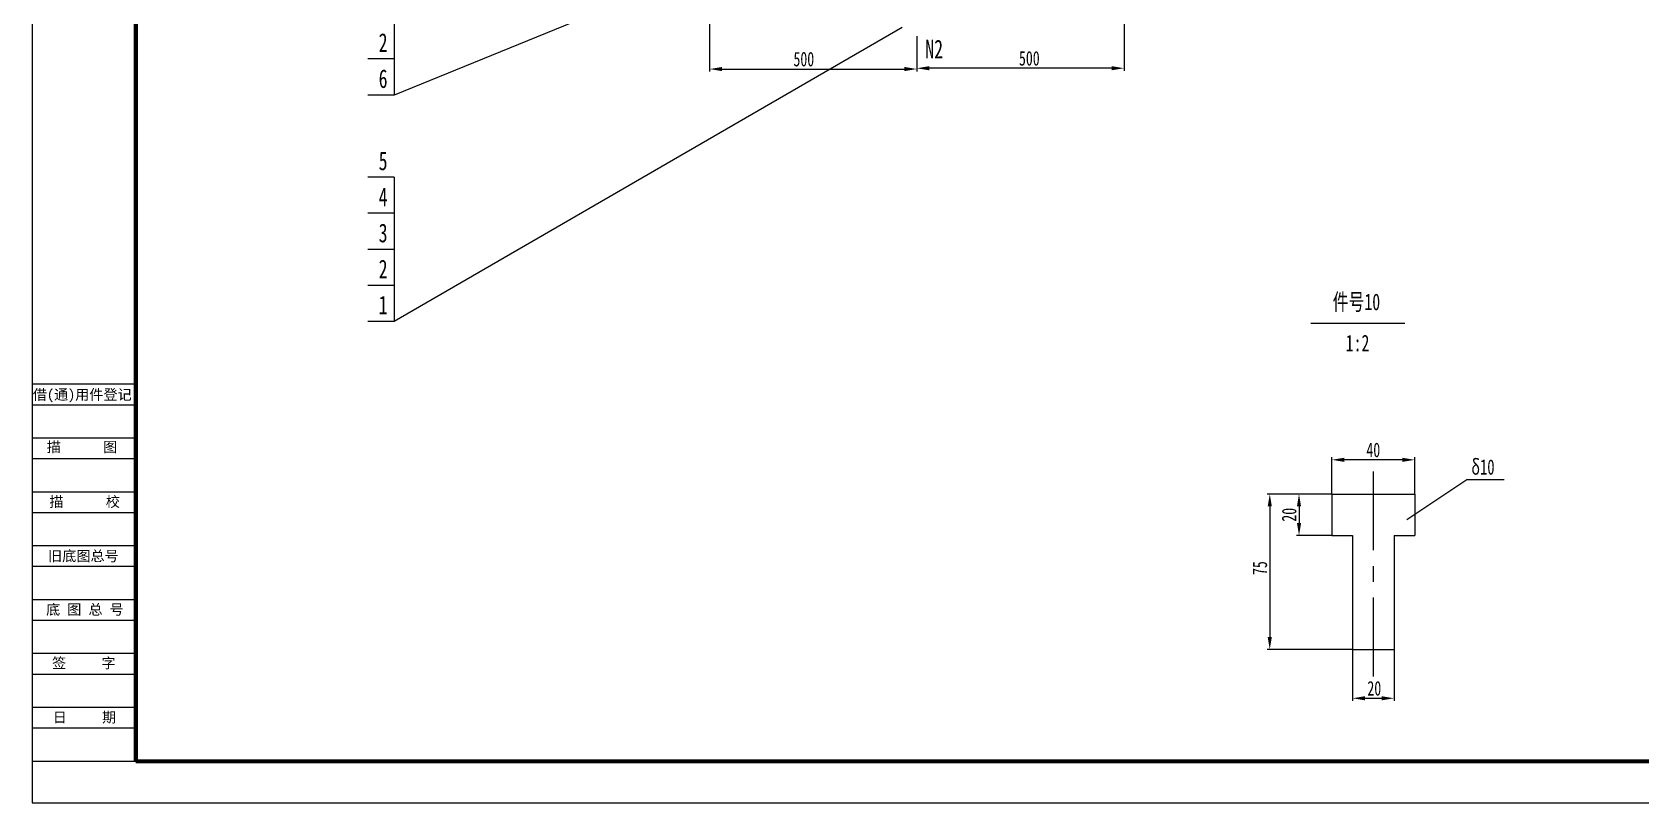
# Model space of a CAD drawing. Extents: x -71325 to -43928, y 2975 to 11014.
# Drawn here: x -71325 to -67443, y 2975 to 4834 of the extents above; entities that cross this region are included whole.
import ezdxf

# ---------------------------------------------------------------- set-up
doc = ezdxf.new("R2010")
doc.units = 0
doc.header["$MEASUREMENT"] = 0
doc.linetypes.add('CENTER', pattern=[50.8, 31.75, -6.35, 6.35, -6.35])
doc.layers.get('0').update_dxf_attribs({"linetype": 'CONTINUOUS'})
doc.layers.get('DEFPOINTS').update_dxf_attribs({"linetype": 'CONTINUOUS'})
doc.layers.add('LAYER1', color=3, linetype='CONTINUOUS')
doc.layers.add('LAYER2', color=1, linetype='CENTER')
doc.styles.get("Standard").update_dxf_attribs({"font": 'txt.shx', "width": 0.7})
doc.styles.add('STYLE1', font='SIMFANG.TTF', dxfattribs={"width": 0.7, "height": 35})
doc.dimstyles.get("Standard").update_dxf_attribs({"dimtxt": 0.18, "dimasz": 0.18, "dimexe": 0.18, "dimexo": 0.0625, "dimgap": 0.09, "dimtad": 0, "dimtih": 1, "dimtoh": 1, "dimdec": 4, "dimzin": 0, "dimdsep": 46, "dimtxsty": 'Standard', "dimcen": 0.09, "dimadec": 0, "dimazin": 0, "dimtfac": 1, "dimtdec": 4, "dimtofl": 0, "dimtmove": 0, "dimatfit": 3, "dimfxl": 0, "dimtolj": 1, "dimtzin": 0, "dimarcsym": 0})

# ---------------------------------------------------------------- blocks, each defined once
blk = doc.blocks.new('*D92')
at = {"layer": 'DEFPOINTS', "color": 0}
for p in [(-68188.2, 3802.3), (-68188.2, 3719.7), (-67988.2, 3719.7)]:
    blk.add_point(p, dxfattribs=at)
at = {"layer": 'LAYER1', "color": 0, "lineweight": -2}
for p, q in [((-68188.2, 3719.7), (-68188.2, 3808.6)), ((-67988.2, 3719.7), (-67988.2, 3808.6)), ((-68018.2, 3802.3), (-68158.2, 3802.3))]:
    blk.add_line(p, q, dxfattribs=at)
at = {"layer": 'LAYER1', "color": 0}
for points in [[(-68158.2, 3807.3), (-68158.2, 3797.3), (-68188.2, 3802.3)], [(-68018.2, 3807.3), (-68018.2, 3797.3), (-67988.2, 3802.3)]]:
    blk.add_solid(points, dxfattribs=at)
at = {"layer": 'LAYER1', "color": 0, "insert": (-68088.2, 3826.1), "char_height": 35, "attachment_point": 5, "style": 'STYLE1'}
blk.add_mtext('\\A1;40', dxfattribs=at)
blk = doc.blocks.new('*D94')
at = {"layer": 'DEFPOINTS', "color": 0}
for p in [(-68188.2, 3719.7), (-68338.1, 3344.7), (-68138.2, 3344.7)]:
    blk.add_point(p, dxfattribs=at)
at = {"layer": 'LAYER1', "color": 0, "lineweight": -2}
for p, q in [((-68188.2, 3719.7), (-68344.4, 3719.7)), ((-68338.1, 3689.7), (-68338.1, 3374.7)), ((-68138.2, 3344.7), (-68344.4, 3344.7))]:
    blk.add_line(p, q, dxfattribs=at)
at = {"layer": 'LAYER1', "color": 0}
for points in [[(-68343.1, 3689.7), (-68333.1, 3689.7), (-68338.1, 3719.7)], [(-68343.1, 3374.7), (-68333.1, 3374.7), (-68338.1, 3344.7)]]:
    blk.add_solid(points, dxfattribs=at)
at = {"layer": 'LAYER1', "color": 0, "insert": (-68361.9, 3541), "char_height": 35, "attachment_point": 5, "rotation": 90, "style": 'STYLE1'}
blk.add_mtext('\\A1;75', dxfattribs=at)
blk = doc.blocks.new('*D93')
at = {"layer": 'DEFPOINTS', "color": 0}
for p in [(-68138.2, 3482.2), (-68038.2, 3482.2), (-68038.2, 3226.9)]:
    blk.add_point(p, dxfattribs=at)
at = {"layer": 'LAYER1', "color": 0, "lineweight": -2}
for p, q in [((-68138.2, 3482.2), (-68138.2, 3220.7)), ((-68038.2, 3482.2), (-68038.2, 3220.7)), ((-68108.2, 3226.9), (-68068.2, 3226.9))]:
    blk.add_line(p, q, dxfattribs=at)
at = {"layer": 'LAYER1', "color": 0}
for points in [[(-68108.2, 3231.9), (-68108.2, 3221.9), (-68138.2, 3226.9)], [(-68068.2, 3231.9), (-68068.2, 3221.9), (-68038.2, 3226.9)]]:
    blk.add_solid(points, dxfattribs=at)
at = {"layer": 'LAYER1', "color": 0, "insert": (-68085.8, 3250.7), "char_height": 35, "attachment_point": 5, "style": 'STYLE1'}
blk.add_mtext('\\A1;20', dxfattribs=at)
blk = doc.blocks.new('*D98')
at = {"layer": 'DEFPOINTS', "color": 0}
for p in [(-68188.2, 3719.7), (-68267.5, 3619.7), (-68188.2, 3619.7)]:
    blk.add_point(p, dxfattribs=at)
at = {"layer": 'LAYER1', "color": 0, "lineweight": -2}
for p, q in [((-68188.2, 3719.7), (-68273.7, 3719.7)), ((-68267.5, 3689.7), (-68267.5, 3649.7)), ((-68188.2, 3619.7), (-68273.7, 3619.7))]:
    blk.add_line(p, q, dxfattribs=at)
at = {"layer": 'LAYER1', "color": 0}
for points in [[(-68272.5, 3689.7), (-68262.5, 3689.7), (-68267.5, 3719.7)], [(-68272.5, 3649.7), (-68262.5, 3649.7), (-68267.5, 3619.7)]]:
    blk.add_solid(points, dxfattribs=at)
at = {"layer": 'LAYER1', "color": 0, "insert": (-68291.2, 3669.7), "char_height": 35, "attachment_point": 5, "rotation": 90, "style": 'STYLE1'}
blk.add_mtext('\\A1;20', dxfattribs=at)
blk = doc.blocks.new('*D106')
at = {"layer": 'DEFPOINTS', "color": 0}
for p in [(-69689.8, 4960.6), (-69189.8, 4824.4), (-69189.8, 4745.3)]:
    blk.add_point(p, dxfattribs=at)
at = {"layer": 'LAYER1', "color": 0, "lineweight": -2}
for p, q in [((-69689.8, 4960.6), (-69689.8, 4739.1)), ((-69189.8, 4824.4), (-69189.8, 4739.1)), ((-69659.8, 4745.3), (-69219.8, 4745.3))]:
    blk.add_line(p, q, dxfattribs=at)
at = {"layer": 'LAYER1', "color": 0}
for points in [[(-69659.8, 4750.3), (-69659.8, 4740.3), (-69689.8, 4745.3)], [(-69219.8, 4750.3), (-69219.8, 4740.3), (-69189.8, 4745.3)]]:
    blk.add_solid(points, dxfattribs=at)
at = {"layer": 'LAYER1', "color": 0, "insert": (-69462.5, 4769.1), "char_height": 35, "attachment_point": 5, "style": 'STYLE1'}
blk.add_mtext('\\A1;500', dxfattribs=at)
blk = doc.blocks.new('*D117')
at = {"layer": 'DEFPOINTS', "color": 0}
for p in [(-68689.8, 4960.6), (-69189.8, 4772), (-69189.8, 4747.3)]:
    blk.add_point(p, dxfattribs=at)
at = {"layer": 'LAYER1', "color": 0, "lineweight": -2}
for p, q in [((-68689.8, 4960.6), (-68689.8, 4741)), ((-69189.8, 4772), (-69189.8, 4741)), ((-68719.8, 4747.3), (-69159.8, 4747.3))]:
    blk.add_line(p, q, dxfattribs=at)
at = {"layer": 'LAYER1', "color": 0}
for points in [[(-69159.8, 4752.3), (-69159.8, 4742.3), (-69189.8, 4747.3)], [(-68719.8, 4752.3), (-68719.8, 4742.3), (-68689.8, 4747.3)]]:
    blk.add_solid(points, dxfattribs=at)
at = {"layer": 'LAYER1', "color": 0, "insert": (-68918.3, 4771), "char_height": 35, "attachment_point": 5, "style": 'STYLE1'}
blk.add_mtext('\\A1;500', dxfattribs=at)

msp = doc.modelspace()

# ---------------------------------------------------------------- linework, layer by layer
for p, q in [((-68188.17897, 3719.67681), (-67988.17897, 3719.67681)), ((-68188.17897, 3719.67681), (-68188.17897, 3619.67681)), ((-67988.17897, 3719.67681), (-67988.17897, 3619.67681)), ((-68188.17897, 3619.67681), (-68138.17897, 3619.67681)), ((-68138.17897, 3619.67681), (-68138.17897, 3344.67681)), ((-68038.17897, 3619.67681), (-68038.17897, 3344.67681)), ((-68038.17897, 3619.67681), (-67988.17897, 3619.67681)), ((-68138.17897, 3344.67681), (-68038.17897, 3344.67681))]:
    msp.add_line(p, q)
at = {"const_width": 10}
for points in [[(-71074.63823, 8814.5732), (-71074.63823, 3074.5732)], [(-71074.63823, 3074.5732), (-63014.63823, 3074.5732)]]:
    msp.add_lwpolyline(points, dxfattribs=at)
at = {"layer": 'LAYER1'}
for p, q in [((-71324.63823, 8914.5732), (-71324.63823, 2974.5732)), ((-69729.58027, 4976.59812), (-70451.08436, 4682.61126)), ((-70451.08436, 4943.49304), (-70451.08436, 4682.61126)), ((-69224.83027, 4845.50279), (-70451.08436, 4136.2464)), ((-70451.08436, 4769.57185), (-70514.46857, 4769.57185)), ((-70451.08436, 4682.61126), (-70514.46857, 4682.61126)), ((-70451.08436, 4484.08877), (-70514.46857, 4484.08877)), ((-70451.08436, 4484.08877), (-70451.08436, 4136.2464)), ((-70451.08436, 4397.12818), (-70514.46857, 4397.12818)), ((-70451.08436, 4310.16758), (-70514.46857, 4310.16758)), ((-70451.08436, 4223.20699), (-70514.46857, 4223.20699)), ((-70451.08436, 4136.2464), (-70514.46857, 4136.2464)), ((-68012.12562, 4131.32915), (-68239.07479, 4131.33113)), ((-71074.63823, 3984.5732), (-71324.63823, 3984.5732)), ((-71074.63823, 3934.5732), (-71324.63823, 3934.5732)), ((-71074.63823, 3854.5732), (-71324.63823, 3854.5732)), ((-71074.63823, 3804.5732), (-71324.63823, 3804.5732)), ((-68007.22473, 3658.22362), (-67862.49633, 3754.81384)), ((-67862.49633, 3754.81384), (-67772.53982, 3754.81384)), ((-71074.63823, 3724.5732), (-71324.63823, 3724.5732)), ((-71074.63823, 3674.5732), (-71324.63823, 3674.5732)), ((-71074.63823, 3594.5732), (-71324.63823, 3594.5732)), ((-71074.63823, 3544.5732), (-71324.63823, 3544.5732)), ((-71074.63823, 3464.5732), (-71324.63823, 3464.5732)), ((-71074.63823, 3414.5732), (-71324.63823, 3414.5732)), ((-71074.63823, 3334.5732), (-71324.63823, 3334.5732)), ((-71074.63823, 3284.5732), (-71324.63823, 3284.5732)), ((-71074.63823, 3204.5732), (-71324.63823, 3204.5732)), ((-71074.63823, 3154.5732), (-71324.63823, 3154.5732)), ((-71074.63823, 3074.5732), (-71324.63823, 3074.5732)), ((-71324.63823, 2974.5732), (-62914.63823, 2974.5732))]:
    msp.add_line(p, q, dxfattribs=at)
at = {"layer": 'LAYER2', "ltscale": 6}
msp.add_line((-68088.17897, 3774.49885), (-68088.17897, 3276.739), dxfattribs=at)

# ---------------------------------------------------------------- texts
at = {"layer": 'LAYER1', "style": 'STYLE1', "width": 0.7}
msp.add_text('件号10', height=40, dxfattribs=at).set_placement((-68186.16116, 4163.46375))
at = {"layer": 'LAYER1', "style": 'STYLE1'}
for s, p in [('借(通)用件登记', (-71323.0412, 3947.3142)), ('描      图', (-71289.50403, 3820.98256)), ('描      校', (-71283.11593, 3688.57925)), ('旧底图总号', (-71286.31001, 3557.77117)), ('底 图 总 号', (-71291.10106, 3428.55832)), ('签     字', (-71276.72796, 3299.34545)), ('日     期', (-71275.13093, 3168.53735))]:
    msp.add_text(s, height=25, dxfattribs=at).set_placement(p)
at = {"layer": 'LAYER1', "attachment_point": 1, "style": 'STYLE1'}
for s, insert, char_height, width in [('2', (-70488.46872, 4831.68653), 45, 185.26797), ('N2', (-69169.35216, 4815.94394), 45, 288.9064185), ('6', (-70488.46872, 4744.72594), 45, 185.26797), ('5', (-70488.46872, 4546.20345), 45, 185.26797), ('4', (-70488.46872, 4459.24286), 45, 185.26797), ('3', (-70488.46872, 4372.28227), 45, 185.26797), ('2', (-70488.46872, 4285.32167), 45, 185.26797), ('1', (-70488.46872, 4198.36108), 45, 185.26797), ('1:2', (-68154.87866, 4104.19963), 40, 334.3839497), ('δ10', (-67851.70157, 3803.46669), 37, 143.9304)]:
    msp.add_mtext(s, dxfattribs=dict(at, insert=insert, char_height=char_height, width=width))

# ---------------------------------------------------------------- dimensions: what is measured, and where the dimension line sits
at = {"layer": 'LAYER1'}
for base, p1, p2, picture, middle in [((-69189.83027, 4745.30278), (-69689.83027, 4960.64431), (-69189.83027, 4824.42919), '*D106', (-69462.50564, 4745.30278)), ((-69189.83027, 4747.25816), (-68689.83027, 4960.64431), (-69189.83027, 4771.97107), '*D117', (-68918.27488, 4747.25816))]:
    dim = msp.add_linear_dim(base=base, p1=p1, p2=p2, dimstyle='Standard', override={"dimscale": 10, "dimtxt": 3.5, "dimasz": 3, "dimexe": 0.625, "dimexo": 0, "dimgap": 0.625, "dimtad": 1, "dimtih": 0, "dimzin": 8, "dimtxsty": 'STYLE1', "dimcen": 2.5, "dimtofl": 1, "dimatfit": 2}, dxfattribs=at)
    dim.commit()
    dim.dimension.update_dxf_attribs({"geometry": picture, "text_midpoint": middle, "dimtype": 160})
for base, p1, p2, text, picture, middle in [((-68188.17897, 3802.33643), (-67988.17897, 3719.67681), (-68188.17897, 3719.67681), '40', '*D92', (-68088.17897, 3802.33643)), ((-68038.17897, 3226.93494), (-68138.17897, 3482.17681), (-68038.17897, 3482.17681), '20', '*D93', (-68085.78536, 3226.93494))]:
    dim = msp.add_linear_dim(base=base, p1=p1, p2=p2, text=text, dimstyle='Standard', override={"dimscale": 10, "dimtxt": 3.5, "dimasz": 3, "dimexe": 0.625, "dimexo": 0, "dimgap": 0.625, "dimtad": 1, "dimtih": 0, "dimzin": 8, "dimtxsty": 'STYLE1', "dimcen": 2.5, "dimtofl": 1, "dimatfit": 2}, dxfattribs=at)
    dim.commit()
    dim.dimension.update_dxf_attribs({"geometry": picture, "text_midpoint": middle, "dimtype": 160})
for base, p2, text, picture, middle in [((-68338.13999, 3344.67681), (-68138.17897, 3344.67681), '75', '*D94', (-68338.13999, 3541.01688)), ((-68267.47182, 3619.67681), (-68188.17897, 3619.67681), '20', '*D98', (-68267.47182, 3669.67681))]:
    dim = msp.add_linear_dim(base=base, p1=(-68188.17897, 3719.67681), p2=p2, angle=90, text=text, dimstyle='Standard', override={"dimscale": 10, "dimtxt": 3.5, "dimasz": 3, "dimexe": 0.625, "dimexo": 0, "dimgap": 0.625, "dimtad": 1, "dimtih": 0, "dimzin": 8, "dimtxsty": 'STYLE1', "dimcen": 2.5, "dimtofl": 1, "dimatfit": 2}, dxfattribs=at)
    dim.commit()
    dim.dimension.update_dxf_attribs({"geometry": picture, "text_midpoint": middle, "dimtype": 160})

doc.saveas('drawing.dxf')
